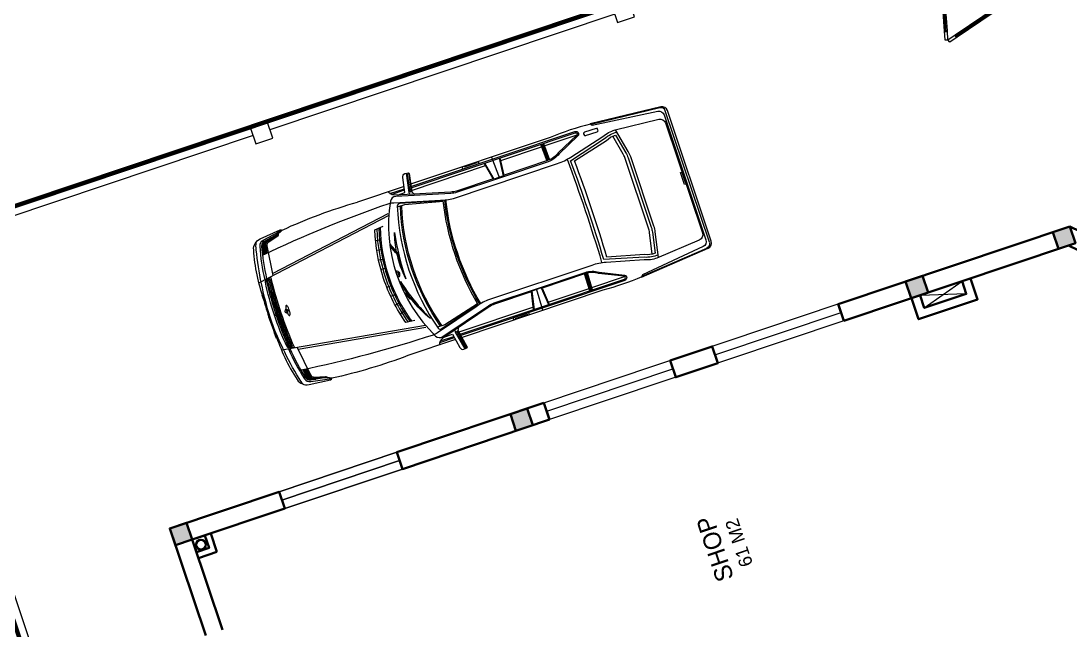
# Model space of a CAD drawing. Header units: metres. Extents: x 568336 to 569219, y 2065964 to 2066430.
# Drawn here: x 568574.41 to 568586.25, y 2066267.28 to 2066274.15 of the extents above; entities that cross this region are included whole.
import ezdxf

# ---------------------------------------------------------------- set-up
doc = ezdxf.new("R2010")
doc.units = ezdxf.units.M
for name, pattern in [('$AUDIT_BAD_LTYPE2', [0]), ('CENTER', [2, 1.25, -0.25, 0.25, -0.25]), ('HIDDEN', [0.375, 0.25, -0.125])]:
    doc.linetypes.add(name, pattern=pattern)
doc.layers.get('0').update_dxf_attribs({"linetype": 'CONTINUOUS'})
for name, color, linetype, lineweight in [('-CENTER', 143, 'CENTER', 13), ('-CONCRETE', 1, 'CONTINUOUS', 35), ('-DOOR', 137, 'CONTINUOUS', 9), ('-FURNITURE', 46, 'CONTINUOUS', 9), ('-LINE1', 7, 'CONTINUOUS', 18), ('-WALL', 4, 'CONTINUOUS', 35), ('A-NoiThat', 39, 'CONTINUOUS', 13), ('TEXT25', 2, 'CONTINUOUS', 13)]:
    doc.layers.add(name, color=color, linetype=linetype, lineweight=lineweight)
doc.layers.add('-RANH GIOI LO DAT', color=12, linetype='CONTINUOUS')
doc.styles.add('SVN_AVO_thuong', font='')
doc.styles.add('T1', font='', dxfattribs={"height": 200})
doc.styles.get('SVN_AVO_thuong').set_extended_font_data('SVN-Avo')
doc.styles.get('T1').set_extended_font_data('VNgeometric Light')

# ---------------------------------------------------------------- blocks, each defined once
blk = doc.blocks.new('A$C4E0379A3')
for p, q in [((-3008, 1028), (-3043, 837)), ((-2991, 1024), (-3026, 833)), ((-2996, 1032), (-3002, 1034)), ((-3086, 911), (-3652, 911)), ((-3264, 885), (-3090, 885)), ((-3250, 871), (-3093, 871)), ((-3188, 842), (-3098, 842)), ((-3021, 842), (-2142, 842)), ((-1960, 842), (-1475, 842)), ((-1476, 871), (-1470, 672)), ((-1464, 871), (-1459, 671)), ((-1453, 871), (-1447, 672)), ((-1442, 842), (-1052, 842)), ((-865, 903), (-71, 834)), ((-3038, 828), (-3035, 828)), ((-3585, 436), (-3523, 423)), ((-3607, 327), (-3545, 317)), ((-3623, 216), (-3560, 210)), ((-3632, 105), (-3569, 103)), ((-3632, -105), (-3569, -103)), ((-3623, -216), (-3560, -210)), ((-3607, -327), (-3545, -317)), ((-3585, -436), (-3523, -423)), ((-1476, -871), (-1470, -672)), ((-1464, -871), (-1459, -672)), ((-1453, -871), (-1447, -673)), ((-3086, -910), (-3641, -910)), ((-3264, -885), (-3090, -885)), ((-3250, -871), (-3093, -871)), ((-3188, -842), (-3098, -842)), ((-3008, -1028), (-3043, -837)), ((-2991, -1024), (-3026, -833)), ((-3021, -842), (-2142, -842)), ((-1960, -842), (-1475, -842)), ((-1442, -842), (-1052, -842)), ((-2996, -1032), (-3002, -1034))]:
    blk.add_line(p, q)
for points in [[(-3098, 842), (-3068, 1009, -0.322829), (-3030, 1045), (-2992, 1039, -0.422531), (-2986, 1031), (-3024, 825), (-3005, 788)], [(-4870, 845, 0.06824), (-4897, 765, 0.051611), (-4988, 0), (-4988, 207, -0.069896), (-4921, 771, -0.32103), (-4812, 866), (-4566, 891, -0.311578), (-4546, 881, -0.311578)], [(-4904, 412, -0.043765), (-4839, 789, -0.303464), (-4783, 841), (-4652, 864, -0.018633), (-4546, 881, -0.083909), (-4649, 846), (-4780, 823, 0.304556), (-4822, 785, 0.038587), (-4886, 417)], [(-4805, 428), (-4762, 766, -0.304567), (-4730, 804), (-4609, 838, 0.23887), (-4600, 847), (-4595, 859)], [(-4800, 687), (-4788, 769, -0.304567), (-4737, 829), (-4721, 833)], [(-4787, 688), (-4775, 768, -0.304567), (-4733, 817), (-4613, 850, 0.23887), (-4612, 851), (-4611, 854)], [(-3013, -885), (-1963, -885), (-1063, -885, 0.758852), (-1047, -828), (-1310, -704, 0.14996), (-1459, -658), (-2037, -658), (-2541, -658, 0.077307), (-2612, -669), (-3209, -833, -0.360394), (-3286, -801, -0.242572), (-3286, 801, -0.360655), (-3210, 833), (-2612, 669, 0.077307), (-2541, 658), (-2037, 658), (-1459, 658, 0.137614), (-1310, 704), (-1047, 828, 0.758852), (-1063, 885), (-1963, 885), (-3013, 885)], [(-3015, 871), (-1063, 871, -0.768317), (-1055, 840), (-1319, 716, -0.14228), (-1459, 671), (-1976, 672), (-1984, 666), (-2096, 666), (-2107, 672), (-2541, 672, -0.077278), (-2607, 683), (-3216, 850, -0.231129), (-3277, 911)], [(-869, 907, 0.039974), (-1335, 911), (-3008, 911)], [(-4844, -684, 0.027873), (-3308, -783, 0.059366), (-3253, -773), (-2747, -635, -0.079464), (-2602, -606), (-1363, -606, -0.06068), (-1199, -626), (-783, -731, 0.120949), (-629, -758), (-123, -715, 0.39497), (-63, -651), (-63, 657, 0.404135), (-125, 721), (-641, 762, 0.112937), (-783, 735), (-1199, 626, -0.06068), (-1363, 606), (-2602, 606, -0.070217), (-2747, 633), (-3253, 775, 0.044809), (-3308, 782, 0.02806), (-4844, 684)], [(-4827, 685), (-4813, 772, -0.131143), (-4795, 818)], [(-4813, 686), (-4800, 771, -0.189017), (-4772, 824)], [(-616, 731, 0.13448), (-772, 708), (-1214, 588, -0.016626), (-1214, -587), (-771, -703)], [(-23, 782), (-23, -782, -0.389106), (-71, -834), (-865, -903)], [(-623, 762), (-564, 476, -0.050349), (-558, 411), (-558, -414, -0.051729), (-565, -481), (-623, -757)], [(-3417, 308, 0.045041), (-3467, 93, -0.050749), (-3278, 596, 0.062222), (-3412, 322), (-3425, 317), (-3463, 241)], [(-2699, 620, 0.107895), (-2700, -620, 0.109161)], [(-2687, 617, 0.107872), (-2688, -617, -0.970081)], [(-1244, 612, -0.017383), (-1244, -612, 9.34877)], [(-759, -677, 0.11132), (-643, -700), (-596, -475, 0.051729), (-590, -414), (-590, 411, 0.050349), (-596, 470), (-644, 704, 0.111864), (-760, 681), (-1172, 574, -0.016174), (-1172, -574), (-759, -677)], [(-676, 703), (-628, 463, -0.050349), (-622, 411), (-622, -414, -0.051729), (-628, -468), (-676, -698)], [(-3452, 562), (-3554, 551, 0.073531), (-3635, 0, 0.073531), (-3554, -551), (-3452, -562)], [(-3530, -553, -0.073847), (-3612, 0, -0.073847), (-3530, 553, -0.153472)], [(-3506, -555, -0.074177), (-3588, 0, -0.074177), (-3506, 555, -0.153472)], [(-3488, -558, -0.077146), (-3574, 0, -0.077146), (-3488, 558, -0.077146)], [(-3303, 545, 0.052375), (-3409, 311), (-3419, 308), (-3467, 214)], [(-4914, 6, -0.025368), (-4898, 390, -0.026384)], [(-4870, 6, -0.025968), (-4853, 394, 0.502127), (-4857, 398), (-4908, 388)], [(-4899, 6, -0.025667), (-4883, 393, -0.026384)], [(-4885, 6, -0.02596), (-4867, 396, -0.026384)], [(-4988, 259), (-4994, 259, 0.001921), (-5000, 0)], [(-4988, -259), (-4994, -259, -0.001921), (-5000, 0)], [(-4870, -845, -0.06824), (-4897, -765, -0.051611), (-4988, 0), (-4988, -207, 0.069896), (-4921, -771, 0.32103), (-4812, -866), (-4566, -891, 0.311578), (-4546, -881, 0.311578)], [(-3401, -235, 0.045041), (-3354, -451, -0.050749), (-3398, 84, 0.062222), (-3402, -221), (-3412, -231), (-3449, -323)], [(-3446, -343), (-3402, -237), (-3395, -229, -0.052375), (-3399, 28)], [(-4898, -390, -0.025409), (-4914, -6, -0.026384)], [(-4908, -388), (-4857, -398, 0.502127), (-4853, -394, -0.02601), (-4870, -6, -0.026384)], [(-4883, -393, -0.025709), (-4899, -6, -0.026384)], [(-4867, -396, -0.026002), (-4885, -6, -0.026384)], [(-4906, -412, 0.046101), (-4839, -789, 0.303464), (-4783, -841), (-4652, -864, 0.018633), (-4546, -881, 0.083909), (-4649, -846), (-4780, -823, -0.304556), (-4822, -785, -0.038587), (-4886, -417)], [(-4805, -428), (-4762, -766, 0.304567), (-4730, -804), (-4609, -838, -0.23887), (-4600, -847), (-4595, -859)], [(-4827, -685), (-4813, -772, 0.131143), (-4795, -818)], [(-4813, -686), (-4800, -771, 0.189017), (-4772, -824)], [(-4800, -687), (-4788, -769, 0.304567), (-4737, -829), (-4721, -833)], [(-4787, -688), (-4775, -768, 0.304567), (-4733, -817), (-4613, -850, -0.23887), (-4612, -851), (-4611, -854)], [(-3015, -871), (-1063, -871, 0.768317), (-1055, -840), (-1319, -716, 0.149181), (-1459, -672), (-1976, -672), (-1984, -666), (-2096, -666), (-2107, -672), (-2541, -672, 0.077278), (-2607, -683), (-3216, -850, 0.228236), (-3277, -910)], [(-3098, -842), (-3068, -1009, 0.322829), (-3030, -1045), (-2992, -1039, 0.422531), (-2986, -1031), (-3024, -825), (-3005, -788)], [(-869, -907, -0.041495), (-1348, -910), (-3008, -910)]]:
    blk.add_lwpolyline(points, format="xyb")
for points in [[(-3016, 1043), (-3058, 831), (-3055, 803)], [(-2204, 911), (-2204, 885), (-2394, 885), (-2394, 911)], [(-2225, 911), (-2225, 901), (-2375, 901), (-2375, 911)], [(-2107, 672), (-2147, 871)], [(-2096, 666), (-2138, 871)], [(-2048, 911), (-2037, 658)], [(-1984, 666), (-1965, 871)], [(-1976, 672), (-1957, 871)], [(-1442, 871), (-1437, 672)], [(-2721, 607), (-3148, 713), (-3235, 713)], [(-3355, 654), (-4981, 402)], [(-3358, 675), (-4802, 452)], [(-52, 73), (-81, 73), (-81, -67), (-52, -67)], [(-52, 56), (-64, 56), (-64, -50), (-52, -50)], [(-3355, -654), (-4981, -402)], [(-3358, -675), (-4802, -452)], [(-2721, -607), (-3148, -713), (-3235, -713)], [(-2107, -672), (-2147, -871)], [(-2096, -666), (-2138, -871)], [(-2048, -910), (-2037, -658)], [(-1984, -666), (-1965, -871)], [(-1976, -672), (-1957, -871)], [(-1442, -871), (-1437, -673)], [(-3016, -1043), (-3058, -831), (-3055, -803)], [(-2204, -911), (-2204, -885), (-2394, -885), (-2394, -911)], [(-2225, -911), (-2225, -901), (-2375, -901), (-2375, -911)]]:
    blk.add_lwpolyline(points)
for points in [[(-51, -742), (-51, 742, 0.373826), (-106, 805), (-855, 891), (-873, 911), (-57, 841, -0.383818), (0, 777), (0, -777, -0.383818), (-57, -841), (-873, -911), (-855, -891), (-106, -805, 0.373826)], [(-2720, -616), (-3193, -743, -0.388671), (-3229, -725, -0.143383), (-3230, 726, -0.390953), (-3193, 744), (-2720, 613, 0.106047)], [(-4855, 0, -0.027521), (-4837, 410, 0.543027), (-4844, 416), (-4897, 402, 0.308444), (-4911, 385, 0.028524), (-4934, 0, 0.028524), (-4911, -385, 0.308444), (-4897, -402), (-4844, -416, 0.543027), (-4837, -410, -0.027521)], [(-4788, -1, -0.027754), (-4787, 23, -0.037978), (-4784, 41, -0.078467), (-4777, 56, -0.253942), (-4772, 59, -0.253942), (-4767, 56, -0.078467), (-4761, 41, -0.037978), (-4757, 23, -0.027754), (-4756, -1, -0.027754), (-4757, -26, -0.037978), (-4761, -44, -0.078467), (-4767, -59, -0.253942), (-4772, -62, -0.253942), (-4777, -59, -0.078467), (-4784, -44, -0.037978), (-4787, -26, -0.027754)], [(-964, -803), (-826, -803, -0.414214), (-812, -816), (-812, -830, -0.414214), (-826, -843), (-964, -843, -0.414214), (-978, -830), (-978, -816, -0.414214)]]:
    blk.add_lwpolyline(points, format="xyb", close=True)
blk.add_lwpolyline([(-4934, 6), (-4862, 6), (-4862, -6), (-4934, -6)], close=True)
blk.add_circle((-4790, 0), 18.6)
for centre, radius, start, end in [((-3001, 1027), 7.1, 97.391, 169.6732), ((-2998, 1026), 7.1, 349.5958, 77.7177), ((-3881, -5392), 6308, 87.9178, 96.0471), ((-3036, 835), 7.1, 169.6732, 254.7635), ((-3033, 834), 7.1, 254.7635, 349.5958), ((-76, 782), 52.4, 0, 85.0453), ((-759, 1), 2540, 163.7108, 196.3207), ((-760, 1), 2524, 163.6221, 196.4284), ((-4907, 383), 4.88, 104.8511, 173.4195), ((-3490, 0), 43.4, 283.8142, 76.2369), ((-3490, 0), 27.3, 291.602, 68.4492), ((-4907, -383), 4.88, 186.5805, 255.1489), ((-651, -432), 297, 246.2045, 276.7034), ((-3036, -835), 7.1, 105.2365, 190.3268), ((-3033, -834), 7.1, 10.4042, 105.2365), ((-3886, 5391), 6307, 263.9971, 272.2302), ((-3001, -1027), 7.1, 190.3268, 262.609), ((-2998, -1026), 7.1, 282.2823, 10.4042)]:
    blk.add_arc(centre, radius, start, end)
blk = doc.blocks.new('A$C5C575821')
at = {"layer": '-CONCRETE'}
h = blk.add_hatch(color=256, dxfattribs=at)
h.dxf.hatch_style = 1
h.paths.add_polyline_path([(0, 200), (0, 0), (200, 0), (200, 200)])
blk.add_lwpolyline([(0, 0), (200, 0), (200, 200), (0, 200)], close=True, dxfattribs=at)
blk = doc.blocks.new('*U11')
at = {"linetype": '$AUDIT_BAD_LTYPE2'}
for p, q in [((70, 100), (70, 1000)), ((90, 1000), (90, 100))]:
    blk.add_line(p, q, dxfattribs=at)
for points in [[(50, 1000), (90, 1000), (90, 1100), (50, 1100), (50, 1000)], [(50, 1003), (50, 100)], [(50, 100), (90, 100), (90, 0), (50, 0), (50, 100)]]:
    blk.add_lwpolyline(points)
for points in [[(118, 895), (118, 1064), (90, 1064), (90, 1036), (113, 1036), (113, 895)], [(0, 0), (50, 0), (50, -40), (60, -40), (60, -100), (0, -100)], [(1200, 0), (1150, 0), (1150, -40), (1140, -40), (1140, -100), (1200, -100)]]:
    blk.add_lwpolyline(points, close=True)
at = {"linetype": '$AUDIT_BAD_LTYPE2', "ltscale": 0.3}
blk.add_arc((50, 0), 1100, 0, 90, dxfattribs=at)
blk = doc.blocks.new('CONG2')
at = {"layer": '-LINE1', "lineweight": 18}
blk.add_line((257137, -126793), (257137, -126693), dxfattribs=at)
at = {"ltscale": 100}
for p, q in [((255907, -126606), (256397, -125757)), ((256427, -125775), (255937, -126623)), ((256527, -125775), (257017, -126623)), ((257047, -126606), (256557, -125757))]:
    blk.add_line(p, q, dxfattribs=at)
for points in [[(256477, -125688), (256427, -125775), (256416, -125768), (256421, -125760), (256412, -125755), (256407, -125763), (256397, -125757), (256447, -125671)], [(256477, -125688), (256527, -125775), (256538, -125768), (256533, -125760), (256541, -125755), (256546, -125763), (256557, -125757), (256507, -125671)], [(255917, -126612), (255912, -126621), (255921, -126626), (255926, -126617), (255937, -126623), (255887, -126710), (255857, -126693), (255907, -126606)], [(257036, -126612), (257041, -126621), (257033, -126626), (257028, -126617), (257017, -126623), (257067, -126710), (257097, -126693), (257047, -126606)], [(257087, -126728), (257097, -126728), (257097, -126693), (257137, -126693), (257137, -126793), (257087, -126793)]]:
    blk.add_lwpolyline(points, close=True, dxfattribs=at)
at = {"color": 8, "ltscale": 100}
for points in [[(256412, -125755), (256421, -125760), (255921, -126626), (255912, -126621)], [(256541, -125755), (256533, -125760), (257033, -126626), (257041, -126621)]]:
    blk.add_lwpolyline(points, close=True, dxfattribs=at)
blk = doc.blocks.new('M15-T1')
at = {"layer": '-CONCRETE'}
blk.add_circle((202125, 110965, 0), 55, dxfattribs=at)
at = {"layer": '-DOOR'}
for p, q in [((202210, 109940), (202210, 108540)), ((202210, 108540), (202210, 109940)), ((202310, 109940), (202310, 108540)), ((202310, 108540), (202310, 109940)), ((202410, 109940), (202410, 108540)), ((202410, 108540), (202410, 109940)), ((202311, 106791), (202311, 105290)), ((202211, 104791), (202211, 105291)), ((202411, 104791), (202411, 105291)), ((202311, 104790), (202310, 103291))]:
    blk.add_line(p, q, dxfattribs=at)
blk.add_lwpolyline([(202211, 103291), (202211, 106791), (202411, 106791), (202411, 103291)], close=True, dxfattribs=at)
at = {"layer": '-FURNITURE'}
for points in [[(202060, 102386), (202210, 101886)], [(202060, 101886), (202210, 102386)]]:
    blk.add_lwpolyline(points, dxfattribs=at)
at = {"layer": '-LINE1'}
for points in [[(206210, 113140), (200910, 113140)], [(206310, 108940), (206310, 113040)], [(206310, 104640), (206310, 108740)]]:
    blk.add_lwpolyline(points, dxfattribs=at)
for points in [[(206210, 108740), (206410, 108740), (206410, 108940), (206210, 108940)], [(206210, 104440), (206410, 104440), (206410, 104640), (206210, 104640)]]:
    blk.add_lwpolyline(points, close=True, dxfattribs=at)
at = {"layer": '-RANH GIOI LO DAT', "linetype": 'HIDDEN', "ltscale": 10, "const_width": 50}
blk.add_lwpolyline([(201411, 95934), (206410, 101050), (206410, 113240), (195410, 113240), (195410, 95794)], close=True, dxfattribs=at)
at = {"layer": '-WALL'}
for p, q in [((201135, 111240), (202410, 111240)), ((201135, 111040), (202210, 111040)), ((201990, 110820), (201990, 111040)), ((202060, 110890), (202060, 111040)), ((201990, 110820), (202210, 110820)), ((202060, 110890), (202210, 110890)), ((202210, 108540), (202211, 106791)), ((202410, 108540), (202210, 108540)), ((202410, 108540), (202411, 106791)), ((202410, 106791), (202210, 106791)), ((202211, 106791), (202411, 106791)), ((202209, 103291), (202210, 100621)), ((202410, 103291), (202210, 103291)), ((202211, 103291), (202411, 103291)), ((202409, 103291), (202410, 100539)), ((201324, 99709), (202210, 100621))]:
    blk.add_line(p, q, dxfattribs=at)
at = {"layer": '-WALL', "color": 250}
for p, q in [((202210, 105290), (202410, 105290)), ((202210, 104790), (202410, 104790))]:
    blk.add_line(p, q, dxfattribs=at)
at = {"layer": '-WALL'}
for points in [[(202210, 111040), (202210, 109940), (202410, 109940), (202410, 111240)], [(202210, 102486), (201960, 102486), (201960, 101786), (202210, 101786)], [(202210, 102386), (202060, 102386), (202060, 101886), (202210, 101886)], [(200150, 98507), (199759, 98507), (199759, 98307), (200229, 98307), (202410, 100539)]]:
    blk.add_lwpolyline(points, dxfattribs=at)
for points in [[(202210, 110890), (202210, 111040), (202060, 111040), (202060, 110890)], [(202410, 105290), (202210, 105290), (202210, 104790), (202410, 104790)]]:
    blk.add_lwpolyline(points, close=True, dxfattribs=at)
at = {"layer": '-DOOR', "xscale": -1, "rotation": 90}
blk.add_blockref('*U11', (206310, 113040), dxfattribs=at)
at = {"layer": '-DOOR', "rotation": 45.62926594541594}
blk.add_blockref('CONG2', (-64357, 5726), dxfattribs=at)
at = {"layer": '-WALL', "xscale": -1}
for p in [(202410, 111040), (202410, 106990), (202410, 102290), (202410, 100539)]:
    blk.add_blockref('A$C5C575821', p, dxfattribs=at)
at = {"layer": 'A-NoiThat', "xscale": -1, "rotation": 90}
blk.add_blockref('A$C4E0379A3', (204314, 104423), dxfattribs=at)
at = {"layer": 'TEXT25'}
for s, height, rotation, style, p in [('SHOP', 200, 360, 'SVN_AVO_thuong', (199856, 105386)), ('61 M2', 150, 0, 'T1', (199935, 105133))]:
    blk.add_text(s, height=height, rotation=rotation, dxfattribs=dict(at, style=style)).set_placement(p)

msp = doc.modelspace()

# ---------------------------------------------------------------- block references
at = {"layer": '-CENTER', "xscale": 0.001, "yscale": 0.001, "zscale": 0.001, "rotation": 108.5514997317249}
msp.add_blockref('M15-T1', (568745.947, 2066111.927), dxfattribs=at)

doc.saveas('drawing.dxf')
